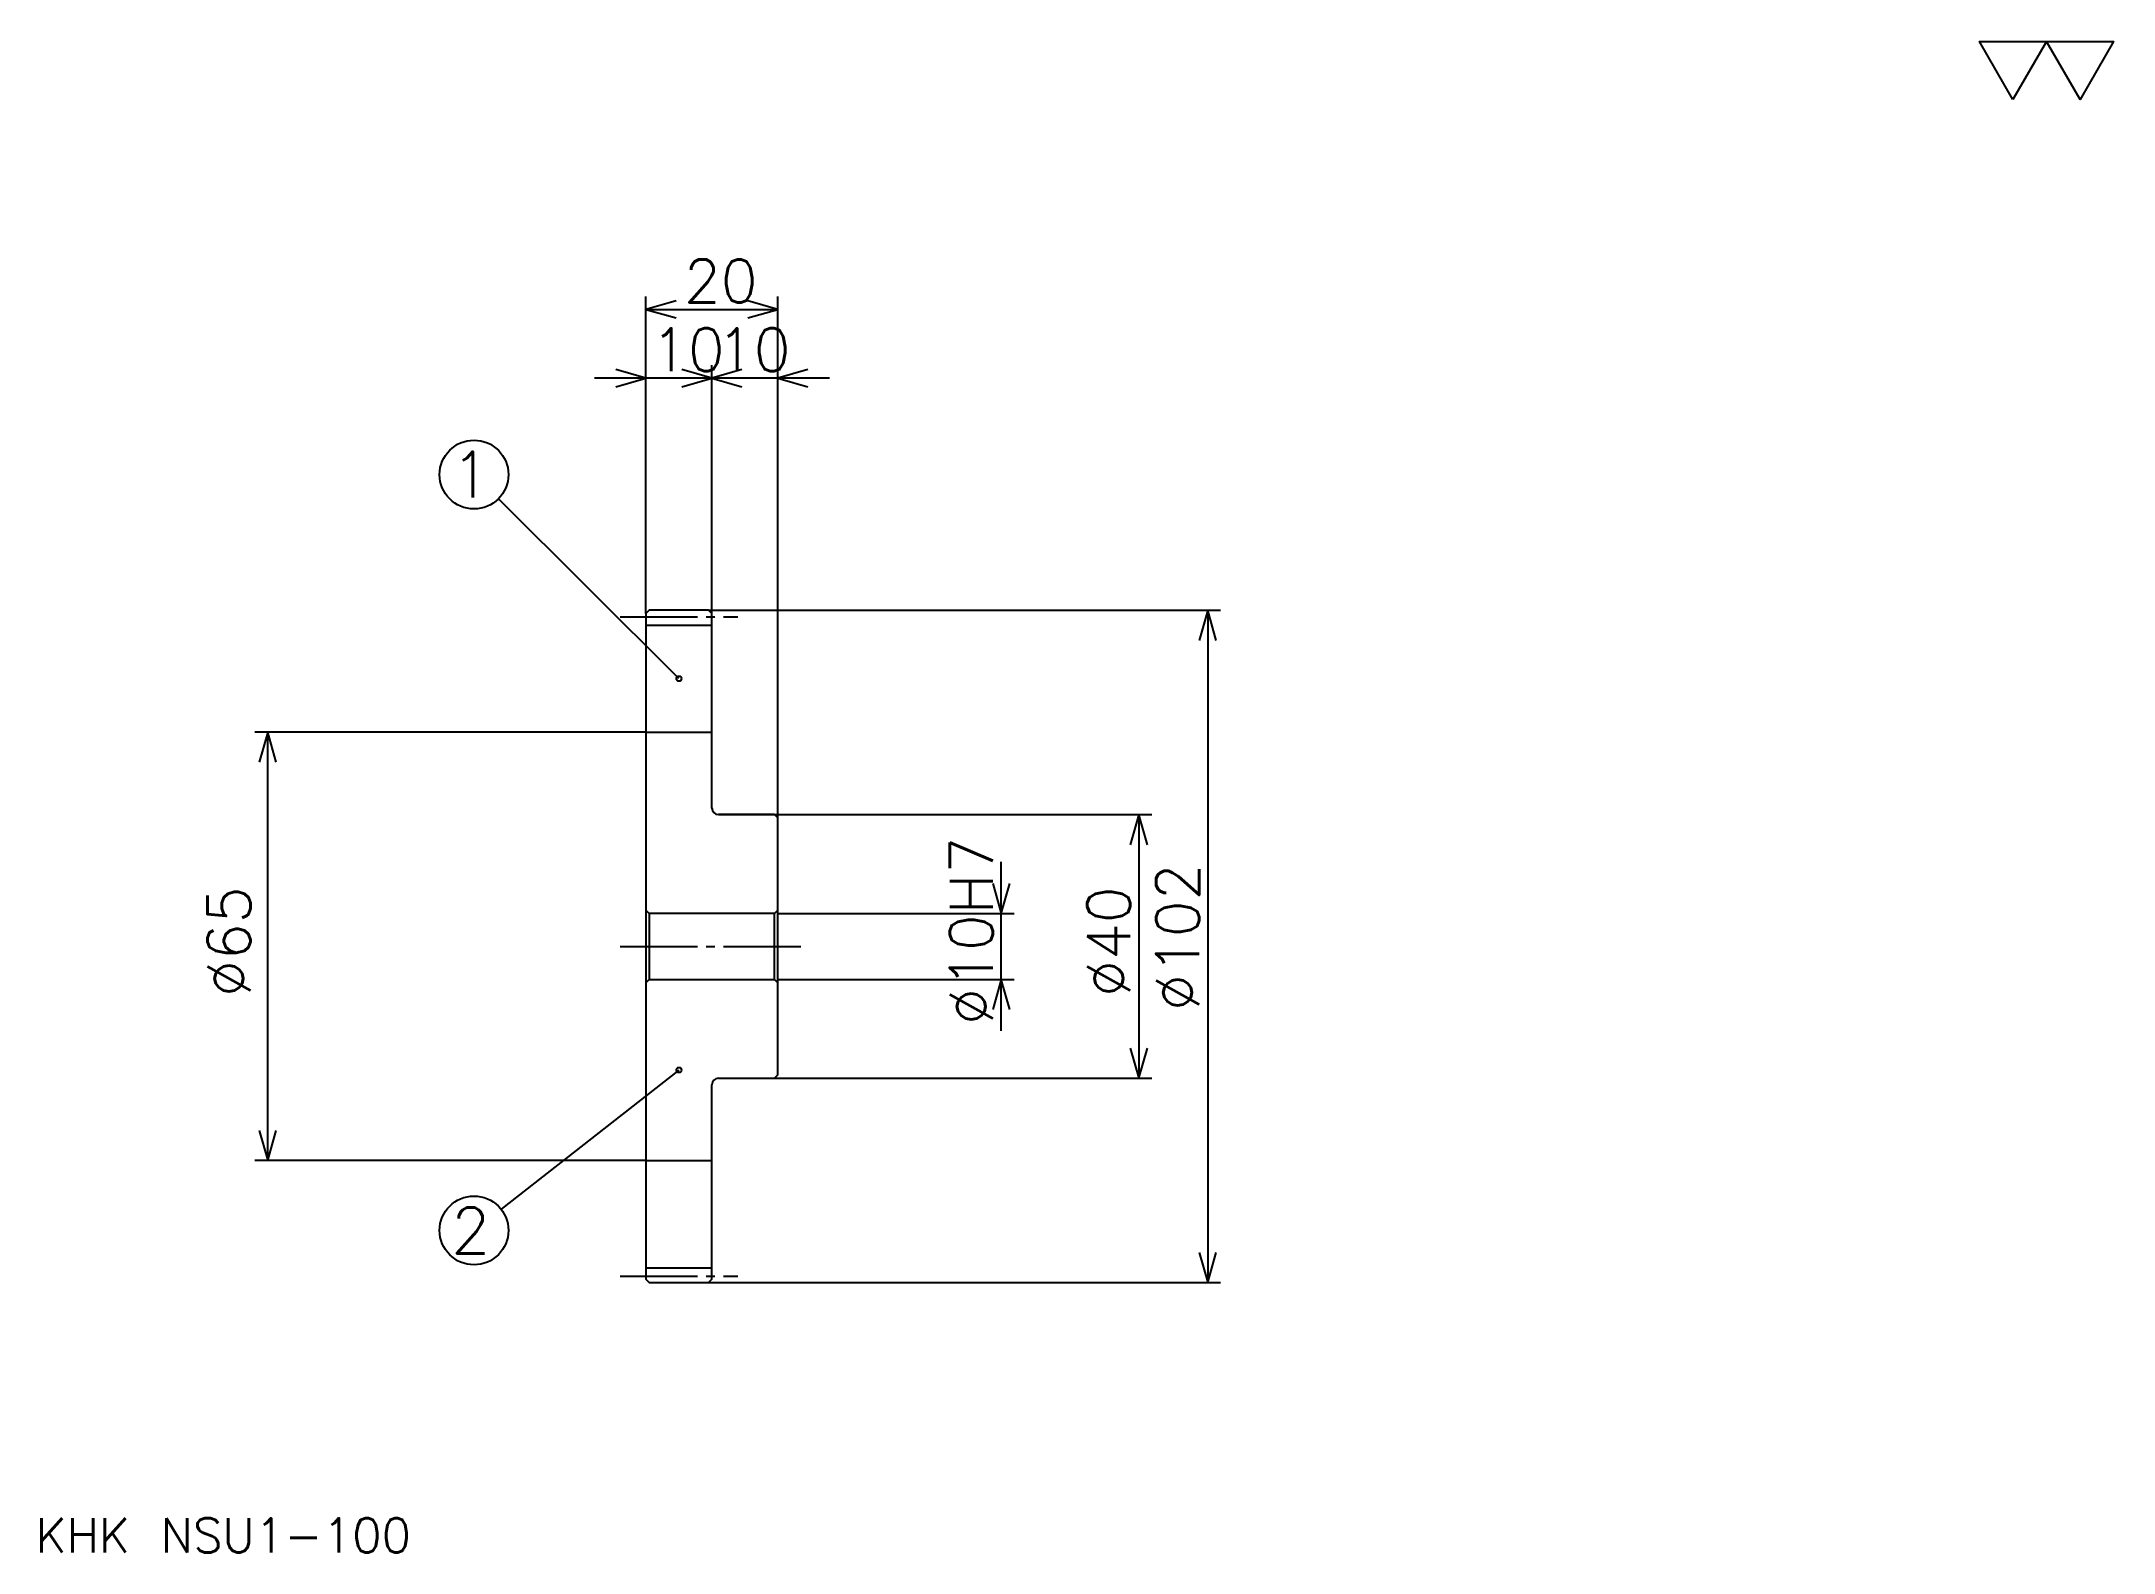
# Model space of a CAD drawing. Extents: x 14 to 328, y 14 to 244.
import ezdxf

# ---------------------------------------------------------------- set-up
doc = ezdxf.new("R2010")
doc.units = 0
doc.linetypes.add('DASHDOT', pattern=[15.652174, 11.73913, -1.304348, 1.304348, -1.304348])
doc.layers.get('0').update_dxf_attribs({"linetype": 'CONTINUOUS'})
doc.layers.add('DASHDOT', color=6, linetype='DASHDOT')
doc.styles.add('KANJI', font='TXT', dxfattribs={"bigfont": 'BIGFONT'})

msp = doc.modelspace()

# ---------------------------------------------------------------- linework, layer by layer
at = {"color": 5}
for p, q in [((105.652168, 157.304352), (105.652168, 204.91304)), ((125.652168, 157.304352), (125.652168, 204.91304)), ((105.652168, 202.956512), (125.652168, 202.956512)), ((123.478256, 192.521729), (97.82608, 192.521729)), ((133.478256, 192.521729), (107.82608, 192.521729)), ((115.652168, 157.304352), (115.652168, 194.478256)), ((110.652168, 146.929352), (83.261887, 174.209488)), ((105.652168, 156.804352), (105.652168, 157.304352)), ((115.152168, 157.304352), (125.652168, 157.304352)), ((115.652168, 156.804352), (115.652168, 157.304352)), ((125.652168, 157.304352), (192.82608, 157.304352)), ((125.652168, 125.804344), (125.652168, 157.304352)), ((190.869568, 157.304352), (190.869568, 55.304344)), ((105.652168, 138.804352), (46.304344, 138.804352)), ((48.260864, 73.804344), (48.260864, 138.804352)), ((116.652168, 126.304344), (125.652168, 126.304344)), ((125.652168, 126.304344), (182.391296, 126.304344)), ((180.434784, 126.304344), (180.434784, 86.304344)), ((159.565216, 93.478256), (159.565216, 119.130432)), ((125.652168, 111.304344), (161.521729, 111.304344)), ((125.652168, 101.304344), (161.521729, 101.304344)), ((110.652168, 87.554344), (83.673416, 66.433563)), ((116.652168, 86.304344), (125.652168, 86.304344)), ((125.652168, 86.304344), (182.391296, 86.304344)), ((105.652168, 73.804344), (46.304344, 73.804344)), ((115.152168, 55.304344), (125.652168, 55.304344)), ((125.652168, 55.304344), (192.82608, 55.304344))]:
    msp.add_line(p, q, dxfattribs=at)
at = {"color": 4}
for p, q in [((105.652168, 155.054352), (115.652168, 155.054352)), ((105.652168, 138.804352), (115.652168, 138.804352)), ((106.152168, 111.304344), (106.152168, 101.304344)), ((125.152168, 111.304344), (125.652168, 111.804344)), ((125.152168, 101.304344), (125.652168, 100.804344)), ((105.652168, 73.804344), (115.652168, 73.804344)), ((105.652168, 57.554344), (115.652168, 57.554344))]:
    msp.add_line(p, q, dxfattribs=at)
at = {"color": 7}
msp.add_lwpolyline([(313.043488, 234.782608), (307.956543, 243.600006), (328.304352, 243.600006), (323.217407, 234.782608), (318.130432, 243.600006), (313.043488, 234.782608)], dxfattribs=at)
at = {"color": 5}
for points in [[(110.217384, 204.260864), (105.652168, 202.956512), (110.217384, 201.652176)], [(121.086952, 201.652176), (125.652168, 202.956512), (121.086952, 204.260864)], [(101.086952, 191.217392), (105.652168, 192.521729), (101.086952, 193.82608)], [(111.086952, 191.217392), (115.652168, 192.521729), (111.086952, 193.82608)], [(120.217384, 193.82608), (115.652168, 192.521729), (120.217384, 191.217392)], [(130.217392, 193.82608), (125.652168, 192.521729), (130.217392, 191.217392)], [(192.173904, 152.739136), (190.869568, 157.304352), (189.565216, 152.739136)], [(49.565212, 134.23912), (48.260864, 138.804352), (46.956516, 134.23912)], [(181.73912, 121.739128), (180.434784, 126.304344), (179.130432, 121.739128)], [(158.260864, 115.86956), (159.565216, 111.304344), (160.869568, 115.86956)], [(160.869568, 96.739128), (159.565216, 101.304344), (158.260864, 96.739128)], [(179.130432, 90.86956), (180.434784, 86.304344), (181.73912, 90.86956)], [(46.956516, 78.36956), (48.260864, 73.804344), (49.565212, 78.36956)], [(189.565216, 59.86956), (190.869568, 55.304344), (192.173904, 59.86956)]]:
    msp.add_lwpolyline(points, dxfattribs=at)
at = {"color": 4}
for points in [[(115.652168, 127.304344), (115.652168, 156.804352), (115.152168, 157.304352), (106.152168, 157.304352), (105.652168, 156.804352), (105.652168, 100.804344)], [(116.652168, 86.304344), (125.152168, 86.304344), (125.652168, 86.804344), (125.652168, 125.804344), (125.152168, 126.304344), (116.652168, 126.304344)], [(105.652168, 100.804344), (106.152168, 101.304344), (125.152168, 101.304344), (125.152168, 111.304344), (106.152168, 111.304344), (105.652168, 111.804344)], [(105.652168, 100.804344), (105.652168, 55.804344), (106.152168, 55.304344), (115.152168, 55.304344), (115.652168, 55.804344), (115.652168, 85.304344)]]:
    msp.add_lwpolyline(points, dxfattribs=at)
at = {"color": 5}
for centre, radius in [((79.565216, 177.891296), 5.217391), ((110.652168, 146.929352), 0.391304), ((110.652168, 87.554344), 0.391304), ((79.565216, 63.217388), 5.217391)]:
    msp.add_circle(centre, radius, dxfattribs=at)
at = {"color": 4}
for centre, start, end in [((116.652168, 127.304344), 180, 270), ((116.652168, 85.304344), 90, 180)]:
    msp.add_arc(centre, 1, start, end, dxfattribs=at)
at = {"layer": 'DASHDOT', "color": 7}
for p, q in [((101.739128, 156.304352), (119.565208, 156.304352)), ((101.739128, 106.304344), (129.565216, 106.304344)), ((101.739128, 56.304344), (119.565208, 56.304344))]:
    msp.add_line(p, q, dxfattribs=at)

# ---------------------------------------------------------------- texts
at = {"color": 7, "style": 'KANJI'}
for s, height, p in [('20', 6.521739, (111.41304, 204)), ('10', 6.521739, (106.41304, 193.565216)), ('10', 6.521739, (116.41304, 193.565216)), ('1', 6.956522, (76.086952, 174.41304)), ('2', 6.956522, (76.086952, 59.739128)), ('KHK NSU1-100', 5.217391, (13.043478, 14.347826))]:
    msp.add_text(s, height=height, dxfattribs=at).set_placement(p)
for s, p in [('%%c10H7', (158.260864, 94.402168)), ('%%c102', (189.565216, 96.521736)), ('%%c65', (45.652168, 98.641296)), ('%%c40', (179.130432, 98.641296))]:
    msp.add_text(s, height=6.521739, rotation=90, dxfattribs=at).set_placement(p)

doc.saveas('drawing.dxf')
